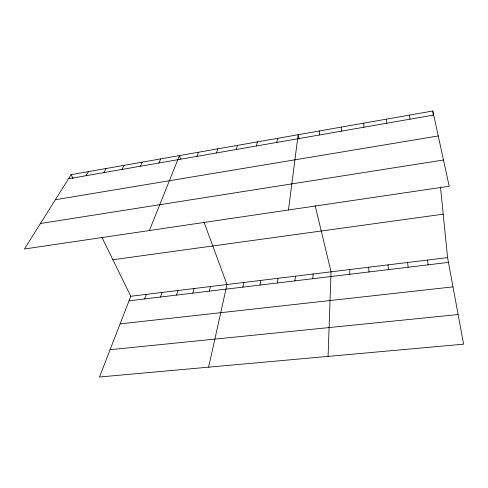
<?xml version="1.0" encoding="UTF-8"?>
<svg xmlns="http://www.w3.org/2000/svg" width="488" height="488" viewBox="0 0 488 488"><rect width="100%" height="100%" fill="white"/><g stroke="black" fill="none" stroke-linecap="round" stroke-linejoin="round"><path stroke-width="0.73" d="M349.786 274.262L349.786 269.535M341.454 131.144L341.539 127.057M328.089 356.392L331.059 271.822L315.199 205.759M312.808 278.709L313.125 274.006M319.347 134.999L319.658 130.912M294.966 280.856L295.435 276.165M288.469 209.986L298.137 134.7L299.168 139.007M277.367 282.967L277.983 278.294M260 285.059L260.757 280.399M276.855 142.417L277.581 138.317M242.871 287.115L243.762 282.473M208.632 367.165L226.993 284.516L204.021 222.199M256.42 145.979L257.347 141.88M209.279 291.159L210.438 286.535M236.308 149.487L237.424 145.387M192.809 293.135L194.096 288.53M176.558 295.094L177.968 290.5M216.507 152.945L217.807 148.84M160.515 297.021L162.046 292.44M197.012 156.343L198.494 152.238M144.674 298.924L146.327 294.362M101.858 237.308L130.802 296.253L99.503 377.004L463.6 344.174L447.575 257.603L440.469 186.977M149.383 230.537L179.468 155.587L180.755 159.088M158.911 162.992L160.729 158.887M140.288 166.243L142.27 162.132M121.945 169.446L124.08 165.334M103.877 172.593L106.164 168.488M86.071 175.704L88.505 171.599M71.102 174.661L24.4 249.002L449.192 186.239L432.819 110.996L71.102 174.661L73.035 178.602M68.521 178.767L433.698 115.052M55.345 199.738L438.248 135.951M40.413 223.51L443.482 159.997M112.88 259.75L443.202 214.183M130.802 296.253L447.575 257.603M129.039 300.803L448.46 262.398M120.091 323.886L452.992 286.865M110.081 349.701L458.116 314.54M409.414 115.113L410.042 119.176M427.445 260.061L428.147 264.838M407.614 262.477L408.127 267.247M432.819 110.996L433.265 115.442M386.411 119.163L386.789 123.232M388.064 264.868L388.399 269.62M363.786 123.147L363.932 127.222M368.788 267.217L368.952 271.956"/></g></svg>
